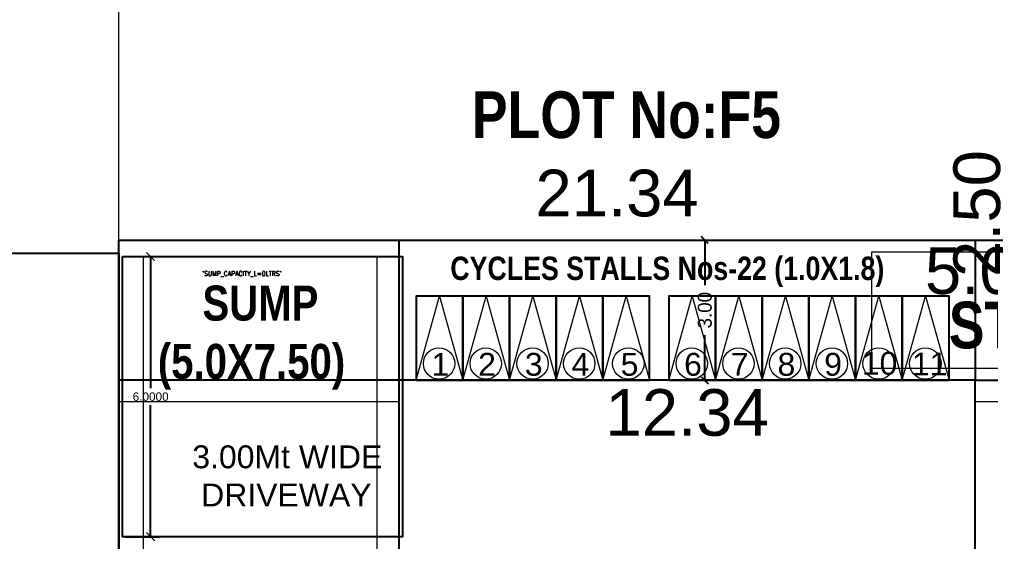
# Model space of a CAD drawing. Header units: metres. Extents: x -1559842 to -1559684, y 41615 to 41715.
# Drawn here: x -1559721.73 to -1559700.93, y 41679.09 to 41690.28 of the extents above; entities that cross this region are included whole.
import ezdxf

# ---------------------------------------------------------------- set-up
doc = ezdxf.new("R2010")
doc.units = ezdxf.units.M
doc.header["$LTSCALE"] = 750
doc.header["$MEASUREMENT"] = 0
doc.header["$PDMODE"] = 35
doc.header["$PDSIZE"] = 50
doc.linetypes.add('DASHED2', pattern=[0.375, 0.25, -0.125])
doc.layers.get('0').update_dxf_attribs({"lineweight": 5})
doc.layers.get('Defpoints').update_dxf_attribs({"lineweight": 0})
for name, color, linetype, lineweight in [('AS_AT_SITE', 7, 'Continuous', 5), ('BLK_1_LVL_0_BLDG_FOOT_PRINT', 1, 'Continuous', 5), ('FMB_OR_PLR', 7, 'Continuous', 5), ('SUPER_IMPOSED', 7, 'Continuous', 5), ('UG_SUMP', 7, 'Continuous', 5), ('WASTE_DISPOSAL', 7, 'Continuous', 0)]:
    doc.layers.add(name, color=color, linetype=linetype, lineweight=lineweight)
for name, color, linetype in [('BLK_1_LVL_0_FRONT_SETBACK', 2, 'Continuous'), ('BLK_1_LVL_0_REAR_SETBACK', 11, 'Continuous'), ('BLK_1_LVL_0_SIDE_SETBACK1', 171, 'Continuous'), ('PLOT_BOUNDARY', 70, 'Continuous'), ('ROAD_WIDTH', 7, 'Continuous')]:
    doc.layers.add(name, color=color, linetype=linetype)
doc.layers.add('CYCLE_PARKING', color=2, linetype='Continuous', plot=False)
doc.layers.add('DRIVE_WAY', color=30, linetype='Continuous', plot=False)
doc.styles.get("Standard").update_dxf_attribs({"font": 'arial.ttf'})
doc.styles.add('style1', font='romans.shx', dxfattribs={"width": 0.95, "height": 200})
doc.styles.add('sunahari', font='framd.ttf', dxfattribs={"height": 0.3})
doc.dimstyles.new('CIVIL Mt.', dxfattribs={"dimscale": 0, "dimtxt": 0.2, "dimasz": 0.15, "dimexe": 0.18, "dimexo": 0.0625, "dimgap": 0.1, "dimtad": 0, "dimzin": 0, "dimdsep": 46, "dimtxsty": 'sunahari', "dimblk": 'OBLIQUE', "dimcen": 0.09, "dimse1": 1, "dimse2": 1, "dimclrd": 253, "dimclrt": 4, "dimadec": 0, "dimazin": 0, "dimtfac": 1, "dimtofl": 0, "dimtmove": 1, "dimatfit": 3, "dimfxl": 0, "dimfrac": 2, "dimtolj": 1, "dimtzin": 0, "dimarcsym": 0})
doc.dimstyles.new('SITE PLAN FMB', dxfattribs={"dimtxt": 1, "dimasz": 0.1, "dimexe": 0.1, "dimexo": 0.1, "dimgap": 0.08, "dimtad": 0, "dimzin": 0, "dimdsep": 46, "dimtxsty": 'Standard', "dimblk": 'OBLIQUE', "dimcen": 0.09, "dimse1": 1, "dimse2": 1, "dimsd1": 1, "dimsd2": 1, "dimclrd": 253, "dimclrt": 4, "dimadec": 0, "dimazin": 0, "dimtfac": 1, "dimtofl": 0, "dimtmove": 1, "dimatfit": 3, "dimfxl": 0, "dimfrac": 2, "dimtolj": 1, "dimtzin": 0, "dimarcsym": 0})
doc.dimstyles.get("Standard").update_dxf_attribs({"dimtxt": 0.18, "dimasz": 0.18, "dimexe": 0.18, "dimexo": 0.0625, "dimgap": 0.09, "dimtad": 1, "dimtih": 1, "dimtoh": 1, "dimdec": 4, "dimzin": 0, "dimdsep": 46, "dimtxsty": 'Standard', "dimblk": 'ARCHTICK', "dimcen": 0.09, "dimadec": 0, "dimazin": 0, "dimtfac": 1, "dimtdec": 4, "dimtofl": 0, "dimtmove": 0, "dimatfit": 3, "dimldrblk": 'ARCHTICK', "dimfxl": 0, "dimtolj": 1, "dimtzin": 0, "dimarcsym": 0})

# ---------------------------------------------------------------- blocks, each defined once
blk = doc.blocks.new('*D408')
at = {"layer": 'Defpoints', "color": 0}
for p in [(-1559698.262, 41686.551), (-1559719.598, 41685.549), (-1559698.262, 41685.549)]:
    blk.add_point(p, dxfattribs=at)
at = {"color": 4, "lineweight": 25, "insert": (-1559708.93, 41686.551), "char_height": 1, "attachment_point": 5}
blk.add_mtext('\\A1;21.34', dxfattribs=at)
blk = doc.blocks.new('_Oblique')
at = {"color": 0, "linetype": 'ByBlock', "lineweight": -2}
blk.add_line((-0.5, -0.5), (0.5, 0.5), dxfattribs=at)
blk = doc.blocks.new('*D411')
at = {"layer": 'Defpoints', "color": 0}
for p in [(-1559719.598, 41685.549), (-1559720.183, 41655.069), (-1559719.598, 41655.069)]:
    blk.add_point(p, dxfattribs=at)
at = {"color": 4, "lineweight": 25, "insert": (-1559720.183, 41670.309), "char_height": 1, "attachment_point": 5, "rotation": 90}
blk.add_mtext('\\A1;30.48', dxfattribs=at)
blk = doc.blocks.new('*D412')
at = {"layer": 'Defpoints', "color": 0}
for p in [(-1559713.598, 41682.549), (-1559701.262, 41682.549), (-1559713.598, 41681.851)]:
    blk.add_point(p, dxfattribs=at)
at = {"color": 4, "lineweight": 25, "insert": (-1559707.43, 41681.851), "char_height": 1, "attachment_point": 5}
blk.add_mtext('\\A1;12.34', dxfattribs=at)
blk = doc.blocks.new('*D413')
at = {"layer": 'Defpoints', "color": 0}
for p in [(-1559713.598, 41682.549), (-1559713.598, 41658.069), (-1559712.849, 41658.069)]:
    blk.add_point(p, dxfattribs=at)
at = {"color": 4, "lineweight": 25, "insert": (-1559712.849, 41670.309), "char_height": 1, "attachment_point": 5, "rotation": 90}
blk.add_mtext('\\A1;24.48', dxfattribs=at)
blk = doc.blocks.new('*D415')
at = {"layer": 'Defpoints', "color": 0}
for p in [(-1559701.885, 41682.549), (-1559701.262, 41682.549), (-1559701.262, 41658.069)]:
    blk.add_point(p, dxfattribs=at)
at = {"color": 4, "lineweight": 25, "insert": (-1559701.885, 41670.309), "char_height": 1, "attachment_point": 5, "rotation": 90}
blk.add_mtext('\\A1;24.48', dxfattribs=at)
blk = doc.blocks.new('*D416')
at = {"color": 253, "lineweight": -2, "ltscale": 0.25}
for p, q in [((-1559707.052, 41685.549), (-1559707.052, 41684.585)), ((-1559707.052, 41682.549), (-1559707.052, 41683.512))]:
    blk.add_line(p, q, dxfattribs=at)
at = {"layer": 'Defpoints', "color": 0, "ltscale": 0.25}
for p in [(-1559707.052, 41685.549), (-1559707.052, 41685.549), (-1559707.052, 41682.549)]:
    blk.add_point(p, dxfattribs=at)
at = {"color": 253, "lineweight": -2, "ltscale": 0.25, "xscale": 0.15, "yscale": 0.15, "zscale": 0.15}
for p, rotation in [((-1559707.052, 41685.549), 90), ((-1559707.052, 41682.549), 270)]:
    blk.add_blockref('_Oblique', p, dxfattribs=dict(at, rotation=rotation))
at = {"color": 4, "ltscale": 0.25, "insert": (-1559707.052, 41684.049), "char_height": 0.3, "attachment_point": 5, "rotation": 90, "style": 'sunahari'}
blk.add_mtext('\\A1;{\\C1;3.00}', dxfattribs=at)
blk = doc.blocks.new('*D420')
at = {"layer": 'Defpoints', "color": 0}
for p in [(-1559703.479, 41685.297), (-1559703.479, 41682.797), (-1559702.974, 41682.797)]:
    blk.add_point(p, dxfattribs=at)
at = {"color": 4, "lineweight": 25, "insert": (-1559701.222, 41686.118), "char_height": 1, "attachment_point": 5, "rotation": 90}
blk.add_mtext('\\A1;2.50', dxfattribs=at)
blk = doc.blocks.new('*D421')
at = {"layer": 'Defpoints', "color": 0}
for p in [(-1559703.479, 41685.297), (-1559698.479, 41685.297), (-1559698.479, 41684.889)]:
    blk.add_point(p, dxfattribs=at)
at = {"color": 4, "lineweight": 25, "insert": (-1559700.979, 41684.889), "char_height": 1, "attachment_point": 5}
blk.add_mtext('\\A1;5.00', dxfattribs=at)
blk = doc.blocks.new('_ArchTick')
at = {"color": 0, "linetype": 'ByBlock', "const_width": 0.15}
blk.add_lwpolyline([(-0.5, -0.5), (0.5, 0.5)], dxfattribs=at)
blk = doc.blocks.new('*D427')
at = {"layer": 'Defpoints', "color": 0, "ltscale": 0.2}
for p in [(-1559719.523, 41685.197), (-1559719.523, 41679.197), (-1559718.917, 41679.197)]:
    blk.add_point(p, dxfattribs=at)
at = {"layer": 'DRIVE_WAY', "color": 0, "lineweight": -2, "ltscale": 0.2}
for p, q in [((-1559719.46, 41685.197), (-1559718.737, 41685.197)), ((-1559718.917, 41685.197), (-1559718.917, 41682.379)), ((-1559718.917, 41679.197), (-1559718.917, 41682.015)), ((-1559719.46, 41679.197), (-1559718.737, 41679.197))]:
    blk.add_line(p, q, dxfattribs=at)
at = {"layer": 'DRIVE_WAY', "color": 0, "lineweight": -2, "ltscale": 0.2, "xscale": 0.18, "yscale": 0.18, "zscale": 0.18}
for p, rotation in [((-1559718.917, 41685.197), 90), ((-1559718.917, 41679.197), 270)]:
    blk.add_blockref('_ArchTick', p, dxfattribs=dict(at, rotation=rotation))
at = {"layer": 'DRIVE_WAY', "color": 0, "ltscale": 0.2, "insert": (-1559718.917, 41682.197), "char_height": 0.18, "attachment_point": 5}
blk.add_mtext('\\A1;6.0000', dxfattribs=at)

msp = doc.modelspace()

# ---------------------------------------------------------------- hatches: boundary and pattern name
h = msp.add_hatch()
h.set_pattern_fill('GRAVEL', color=141, scale=0.06)
h.set_pattern_definition([(228.012788, (-1559513.00596, 41844.04268), (-12.192, -13.716), [0.205033, -20.29829]), (184.96974, (-1559513.14312, 41843.89028), (18.287999993, 1.524000087), [0.351843, -34.832429]), (132.510447, (-1559513.49364, 41843.8598), (15.240000006, -16.763999994), [0.248089, -24.560834]), (267.27369, (-1559514.088, 41843.4788), (1.524000003, 30.48), [0.320403, -31.7198625]), (292.833654, (-1559514.10324, 41843.15876), (-7.62, 18.288), [0.31418, -31.103885]), (357.27369, (-1559513.98132, 41842.8692), (-30.48, 1.524000003), [0.320403, -31.7198625]), (37.69424, (-1559513.66128, 41842.85396), (-19.811999999, -15.240000001), [0.423716, -41.947869]), (72.255328, (-1559513.326, 41843.11304), (10.668000003, 33.527999999), [0.400032, -39.603154]), (121.429566, (-1559513.20408, 41843.49404), (-12.192000002, 19.811999999), [0.321488, -31.8273274]), (175.23636, (-1559513.37172, 41843.76836), (16.764, -1.524), [0.367028, -17.984362]), (222.397438, (-1559513.73748, 41843.79884), (-18.287999999, -16.764000001), [0.474647, -46.9900635]), (138.814075, (-1559512.57924, 41843.46356), (-10.668, 9.144), [0.162003, -16.0383395]), (171.469234, (-1559512.70116, 41843.57024), (19.812, -3.047999997), [0.308209, -30.5127834]), (225, (-1559513.006, 41843.616), (-2e-16, -1.524), [0.215526, -1.939736]), (203.19859, (-1559513.11264, 41843.79884), (7.62, 3.048), [0.116065, -11.4903734]), (291.80141, (-1559513.21932, 41843.75312), (-1.524, 4.572), [0.164139, -8.042852]), (30.96376, (-1559513.15836, 41843.60072), (4.572, 3.048), [0.266592, -8.619779]), (161.56505, (-1559512.92976, 41843.7379), (3.048, -1.524), [0.192772, -4.626539]), (16.38954, (-1559514.10324, 41843.75312), (15.24, 4.572), [0.270053, -26.735296]), (70.346176, (-1559513.84416, 41843.82932), (-6.096, -16.764), [0.226559, -22.4293294]), (293.19859, (-1559512.92976, 41844.04268), (-3.048, 7.62), [0.232128, -11.37431]), (343.61046, (-1559512.83832, 41843.82932), (-15.24, 4.572), [0.270053, -26.735296]), (339.443955, (-1559514.10324, 41842.80824), (-7.62, 3.048), [0.260421, -12.7606406]), (294.77514, (-1559513.8594, 41842.7168), (-7.62000001, 16.763999996), [0.218203, -21.602156]), (66.80141, (-1559512.91452, 41842.51868), (3.048, 7.62), [0.232128, -11.37431]), (17.354025, (-1559512.82308, 41842.73204), (-19.812, -6.096), [0.25547, -25.2914256]), (69.443955, (-1559513.66128, 41842.51868), (-3.048, -7.62), [0.1302106, -12.890851]), (101.30993, (-1559513.00596, 41842.51868), (-1.524, 6.096), [0.077709, -7.693197]), (165.96376, (-1559513.0212, 41842.59488), (4.572, -1.524), [0.31418, -5.969433]), (186.009006, (-1559513.326, 41842.67108), (15.24, 1.524), [0.29116, -28.824819]), (303.69007, (-1559513.15836, 41843.46356), (-1.524, 3.048), [0.219794, -5.275066]), (353.157227, (-1559513.03644, 41843.28068), (25.908, -3.047999999), [0.383734, -37.9896054]), (60.945396, (-1559512.65544, 41843.23496), (-6.096, -10.668), [0.156905, -15.533635]), (90, (-1559512.5792, 41843.3721), (-1.524, 1.524), [0.09144, -1.43256]), (120.256437, (-1559513.35648, 41842.7168), (6.096, -10.668), [0.21172, -20.9603645]), (48.012787, (-1559513.46316, 41842.89968), (12.192, 13.716), [0.410066, -20.093257]), (0, (-1559513.1888, 41843.2045), (1.524, 1.524), [0.39624, -1.12776]), (325.304846, (-1559512.7926, 41843.20448), (15.240000006, -10.667999992), [0.240966, -23.85559]), (254.0546, (-1559512.59448, 41843.06732), (-1.524, -6.096), [0.2218974, -10.87299]), (207.645975, (-1559512.65544, 41842.85396), (-28.956000001, -15.239999998), [0.361287, -35.767479]), (175.426079, (-1559512.97548, 41842.68632), (-19.812, 1.524), [0.382218, -37.839508])])
h.paths.add_polyline_path([(-1559714.59807, 41655.48301), (-1559714.59807, 41655.06868), (-1559700.76207, 41655.06868), (-1559700.76207, 41655.48301)])
h.paths.add_polyline_path([(-1559712.05885, 41669.00202), (-1559712.05885, 41671.61339), (-1559713.62947, 41671.61339), (-1559713.62947, 41669.00202)], flags=9)
h.paths.add_polyline_path([(-1559708.75085, 41658.03044), (-1559706.13949, 41658.03044), (-1559706.13949, 41659.60106), (-1559708.75085, 41659.60106)], flags=9)
h.paths.add_polyline_path([(-1559701.09446, 41669.00202), (-1559701.09446, 41671.61339), (-1559702.66508, 41671.61339), (-1559702.66508, 41669.00202)], flags=9)
h.paths.add_polyline_path([(-1559706.78908, 41655.52307), (-1559706.78908, 41657.62351), (-1559708.10974, 41657.62351), (-1559708.10974, 41655.52307)], flags=9)
h.paths.add_polyline_path([(-1559702.14033, 41682.64266), (-1559699.54617, 41682.64266), (-1559699.54617, 41684.73811), (-1559702.14033, 41684.73811)], flags=9)
h.paths.add_polyline_path([(-1559715.38862, 41679.50211), (-1559715.38862, 41683.25471), (-1559717.48407, 41683.25471), (-1559717.48407, 41679.50211)], flags=9)
h.paths.add_polyline_path([(-1559710.80521, 41671.69838), (-1559704.07145, 41671.69838), (-1559704.07145, 41673.79383), (-1559710.80521, 41673.79383)], flags=9)
h.paths.add_polyline_path([(-1559710.56341, 41666.64568), (-1559704.14588, 41666.64568), (-1559704.14588, 41672.12252), (-1559710.56341, 41672.12252)], flags=9)

# ---------------------------------------------------------------- linework, layer by layer
at = {"color": 7, "ltscale": 0.25}
for p, q in [((-1559719.59807, 41643.74568), (-1559719.59807, 41696.87168)), ((-1559713.59807, 41682.08868), (-1559719.59807, 41682.08868)), ((-1559698.26207, 41682.08868), (-1559701.26207, 41682.08868))]:
    msp.add_line(p, q, dxfattribs=at)
at = {"color": 7, "linetype": 'DASHED2', "ltscale": 0.25}
for p, q in [((-1559713.23323, 41682.54868), (-1559712.73323, 41684.34868)), ((-1559712.73323, 41684.34868), (-1559712.23323, 41682.54868)), ((-1559712.23323, 41682.54868), (-1559711.73323, 41684.34868)), ((-1559711.73323, 41684.34868), (-1559711.23323, 41682.54868)), ((-1559711.23323, 41682.54868), (-1559710.73323, 41684.34868)), ((-1559710.73323, 41684.34868), (-1559710.23323, 41682.54868)), ((-1559710.23323, 41682.54868), (-1559709.73323, 41684.34868)), ((-1559709.73323, 41684.34868), (-1559709.23323, 41682.54868)), ((-1559709.23323, 41682.54868), (-1559708.73323, 41684.34868)), ((-1559708.73323, 41684.34868), (-1559708.23323, 41682.54868)), ((-1559707.82342, 41682.54868), (-1559707.32342, 41684.34868)), ((-1559707.32342, 41684.34868), (-1559706.82342, 41682.54868)), ((-1559706.82342, 41682.54868), (-1559706.32342, 41684.34868)), ((-1559706.32342, 41684.34868), (-1559705.82342, 41682.54868)), ((-1559705.82342, 41682.54868), (-1559705.32342, 41684.34868)), ((-1559705.32342, 41684.34868), (-1559704.82342, 41682.54868)), ((-1559704.82342, 41682.54868), (-1559704.32342, 41684.34868)), ((-1559704.32342, 41684.34868), (-1559703.82342, 41682.54868)), ((-1559703.82342, 41682.54868), (-1559703.32342, 41684.34868)), ((-1559703.32342, 41684.34868), (-1559702.82342, 41682.54868)), ((-1559702.82342, 41682.54868), (-1559702.32342, 41684.34868)), ((-1559702.32342, 41684.34868), (-1559701.82342, 41682.54868))]:
    msp.add_line(p, q, dxfattribs=at)
at = {"color": 3, "ltscale": 0.2}
msp.add_lwpolyline([(-1559719.59807, 41685.54868), (-1559698.26207, 41685.54868), (-1559698.26207, 41655.06868), (-1559719.59807, 41655.06868)], close=True, dxfattribs=at)
at = {"color": 7, "ltscale": 0.25}
for points in [[(-1559713.23323, 41684.34868), (-1559712.23323, 41684.34868), (-1559712.23323, 41682.54868), (-1559713.23323, 41682.54868)], [(-1559712.23323, 41684.34868), (-1559711.23323, 41684.34868), (-1559711.23323, 41682.54868), (-1559712.23323, 41682.54868)], [(-1559711.23323, 41684.34868), (-1559710.23323, 41684.34868), (-1559710.23323, 41682.54868), (-1559711.23323, 41682.54868)], [(-1559710.23323, 41684.34868), (-1559709.23323, 41684.34868), (-1559709.23323, 41682.54868), (-1559710.23323, 41682.54868)], [(-1559709.23323, 41684.34868), (-1559708.23323, 41684.34868), (-1559708.23323, 41682.54868), (-1559709.23323, 41682.54868)], [(-1559707.82342, 41684.34868), (-1559706.82342, 41684.34868), (-1559706.82342, 41682.54868), (-1559707.82342, 41682.54868)], [(-1559706.82342, 41684.34868), (-1559705.82342, 41684.34868), (-1559705.82342, 41682.54868), (-1559706.82342, 41682.54868)], [(-1559705.82342, 41684.34868), (-1559704.82342, 41684.34868), (-1559704.82342, 41682.54868), (-1559705.82342, 41682.54868)], [(-1559704.82342, 41684.34868), (-1559703.82342, 41684.34868), (-1559703.82342, 41682.54868), (-1559704.82342, 41682.54868)], [(-1559703.82342, 41684.34868), (-1559702.82342, 41684.34868), (-1559702.82342, 41682.54868), (-1559703.82342, 41682.54868)], [(-1559702.82342, 41684.34868), (-1559701.82342, 41684.34868), (-1559701.82342, 41682.54868), (-1559702.82342, 41682.54868)]]:
    msp.add_lwpolyline(points, close=True, dxfattribs=at)
at = {"color": 1}
msp.add_lwpolyline([(-1559713.59807, 41682.54868), (-1559701.26207, 41682.54868), (-1559701.26207, 41658.06868), (-1559713.59807, 41658.06868)], close=True, dxfattribs=at)
at = {"color": 7, "ltscale": 0.25}
for centre in [(-1559712.7409, 41682.90693), (-1559711.7409, 41682.90693), (-1559710.7409, 41682.90693), (-1559709.7409, 41682.90693), (-1559708.68923, 41682.90693), (-1559707.33108, 41682.90693), (-1559706.33108, 41682.90693), (-1559705.33108, 41682.90693), (-1559704.33108, 41682.90693), (-1559703.33108, 41682.90693), (-1559702.33108, 41682.90693)]:
    msp.add_circle(centre, 0.33689, dxfattribs=at)
at = {"layer": 'AS_AT_SITE', "color": 6, "ltscale": 0.2}
msp.add_lwpolyline([(-1559719.59807, 41685.54868), (-1559698.26207, 41685.54868), (-1559698.26207, 41655.06868), (-1559719.59807, 41655.06868)], close=True, dxfattribs=at)
at = {"layer": 'BLK_1_LVL_0_BLDG_FOOT_PRINT', "color": 1}
msp.add_lwpolyline([(-1559713.59807, 41682.54868), (-1559701.26207, 41682.54868), (-1559701.26207, 41658.06868), (-1559713.59807, 41658.06868)], close=True, dxfattribs=at)
at = {"layer": 'BLK_1_LVL_0_FRONT_SETBACK', "color": 2}
msp.add_lwpolyline([(-1559719.59807, 41658.06868), (-1559713.59807, 41658.06868), (-1559713.59807, 41682.54868), (-1559719.59807, 41682.54868)], close=True, dxfattribs=at)
at = {"layer": 'BLK_1_LVL_0_REAR_SETBACK', "color": 11}
msp.add_lwpolyline([(-1559701.26207, 41682.54868), (-1559698.26207, 41682.54868), (-1559698.26207, 41658.06868), (-1559701.26207, 41658.06868)], close=True, dxfattribs=at)
at = {"layer": 'BLK_1_LVL_0_SIDE_SETBACK1', "color": 171}
msp.add_lwpolyline([(-1559701.26207, 41682.54868), (-1559713.59807, 41682.54868), (-1559713.59807, 41685.54868), (-1559701.26207, 41685.54868)], close=True, dxfattribs=at)
at = {"layer": 'CYCLE_PARKING', "linetype": 'Continuous'}
for points in [[(-1559713.23323, 41682.54868), (-1559712.23323, 41682.54868), (-1559712.23323, 41684.34868), (-1559713.23323, 41684.34868), (-1559713.23323, 41682.54868)], [(-1559712.23323, 41682.54868), (-1559711.23323, 41682.54868), (-1559711.23323, 41684.34868), (-1559712.23323, 41684.34868), (-1559712.23323, 41682.54868)], [(-1559711.23323, 41682.54868), (-1559710.23323, 41682.54868), (-1559710.23323, 41684.34868), (-1559711.23323, 41684.34868), (-1559711.23323, 41682.54868)], [(-1559710.23323, 41682.54868), (-1559709.23323, 41682.54868), (-1559709.23323, 41684.34868), (-1559710.23323, 41684.34868), (-1559710.23323, 41682.54868)], [(-1559709.23323, 41682.54868), (-1559708.23323, 41682.54868), (-1559708.23323, 41684.34868), (-1559709.23323, 41684.34868), (-1559709.23323, 41682.54868)], [(-1559707.82342, 41682.54868), (-1559706.82342, 41682.54868), (-1559706.82342, 41684.34868), (-1559707.82342, 41684.34868), (-1559707.82342, 41682.54868)], [(-1559706.82342, 41682.54868), (-1559705.82342, 41682.54868), (-1559705.82342, 41684.34868), (-1559706.82342, 41684.34868), (-1559706.82342, 41682.54868)], [(-1559705.82342, 41682.54868), (-1559704.82342, 41682.54868), (-1559704.82342, 41684.34868), (-1559705.82342, 41684.34868), (-1559705.82342, 41682.54868)], [(-1559704.82342, 41682.54868), (-1559703.82342, 41682.54868), (-1559703.82342, 41684.34868), (-1559704.82342, 41684.34868), (-1559704.82342, 41682.54868)], [(-1559703.82342, 41682.54868), (-1559702.82342, 41682.54868), (-1559702.82342, 41684.34868), (-1559703.82342, 41684.34868), (-1559703.82342, 41682.54868)], [(-1559702.82342, 41682.54868), (-1559701.82342, 41682.54868), (-1559701.82342, 41684.34868), (-1559702.82342, 41684.34868), (-1559702.82342, 41682.54868)]]:
    msp.add_lwpolyline(points, dxfattribs=at)
at = {"layer": 'DRIVE_WAY', "color": 255, "ltscale": 0.2}
msp.add_lwpolyline([(-1559719.52281, 41685.19721), (-1559713.52281, 41685.19721), (-1559713.52281, 41679.19721), (-1559719.52281, 41679.19721)], close=True, dxfattribs=at)
at = {"layer": 'FMB_OR_PLR', "color": 70, "ltscale": 0.2}
msp.add_lwpolyline([(-1559719.59807, 41685.54868), (-1559698.26207, 41685.54868), (-1559698.26207, 41655.06868), (-1559719.59807, 41655.06868)], close=True, dxfattribs=at)
at = {"layer": 'PLOT_BOUNDARY', "color": 70, "ltscale": 0.2}
msp.add_lwpolyline([(-1559719.59807, 41685.54868), (-1559698.26207, 41685.54868), (-1559698.26207, 41655.06868), (-1559719.59807, 41655.06868)], close=True, dxfattribs=at)
at = {"layer": 'ROAD_WIDTH', "color": 1, "ltscale": 400}
msp.add_lwpolyline([(-1559749.79807, 41685.26868), (-1559719.59807, 41685.26868), (-1559719.59807, 41655.06868), (-1559749.79807, 41655.06868)], close=True, dxfattribs=at)
at = {"layer": 'SUPER_IMPOSED', "color": 5, "ltscale": 0.2}
msp.add_lwpolyline([(-1559719.59807, 41685.54868), (-1559698.26207, 41685.54868), (-1559698.26207, 41655.06868), (-1559719.59807, 41655.06868)], close=True, dxfattribs=at)
at = {"layer": 'UG_SUMP', "color": 194}
msp.add_lwpolyline([(-1559714.07208, 41685.19198), (-1559714.07208, 41677.69198), (-1559719.07208, 41677.69198), (-1559719.07208, 41685.19198)], close=True, dxfattribs=at)
at = {"layer": 'WASTE_DISPOSAL', "color": 2}
msp.add_lwpolyline([(-1559698.47856, 41685.29677), (-1559698.47856, 41682.79677), (-1559703.47856, 41682.79677), (-1559703.47856, 41685.29677)], close=True, dxfattribs=at)

# ---------------------------------------------------------------- texts
at = {"color": 0, "lineweight": -2}
for s, height, p in [('1', 0.48995, (-1559712.90527, 41682.64478)), ('2', 0.48995, (-1559711.90527, 41682.64478)), ('3', 0.48995, (-1559710.90527, 41682.64478)), ('4', 0.48995, (-1559709.90527, 41682.64478)), ('5', 0.48995, (-1559708.8536, 41682.64478)), ('6', 0.48995, (-1559707.49546, 41682.64478)), ('7', 0.48995, (-1559706.49546, 41682.64478)), ('8', 0.48995, (-1559705.49546, 41682.64478)), ('9', 0.48995, (-1559704.49546, 41682.64478)), ('10', 0.489953, (-1559703.69092, 41682.66648)), ('11', 0.489953, (-1559702.61852, 41682.65201))]:
    msp.add_text(s, height=height, dxfattribs=at).set_placement(p)
at = {"color": 0, "width": 250.7246121, "attachment_point": 1}
for s, insert, char_height in [('{\\fSwis721 Cn BT|b1|i0|c0|p34;PLOT No:F5}', (-1559712.03883, 41688.73487), 1), ('{\\fSwis721 Cn BT|b1|i0|c0|p34;    CYCLES STALLS Nos-22 (1.0X1.8)}', (-1559713.13783, 41685.19566), 0.5), ('{\\fSwis721 Cn BT|b1|i0|c0|p34;    SUMP\\P(5.0X7.50)}', (-1559718.76327, 41684.57628), 0.75), ('{\\fSwis721 Cn BT|b1|i0|c0|p34;STP}', (-1559701.82669, 41684.23162), 1)]:
    msp.add_mtext(s, dxfattribs=dict(at, insert=insert, char_height=char_height))
at = {"color": 0, "ltscale": 0.25, "insert": (-1559718.21621, 41681.1535), "char_height": 0.4899527, "width": 6.2341712, "attachment_point": 1}
msp.add_mtext(' 3.00Mt WIDE \\P  DRIVEWAY', dxfattribs=at)
at = {"layer": 'UG_SUMP', "color": 194, "insert": (-1559717.81228, 41684.88283), "char_height": 0.1, "attachment_point": 1, "style": 'style1'}
msp.add_mtext_dynamic_manual_height_columns("'SUMP_CAPACITY_L=0LTRS'", width=3.2500239, gutter_width=1000, heights=[0], dxfattribs=at)

# ---------------------------------------------------------------- dimensions: what is measured, and where the dimension line sits
at = {"color": 0, "lineweight": 25}
for p1, p2, distance, picture, middle in [((-1559703.47856, 41685.29677), (-1559703.47856, 41682.79677), 0.50473, '*D420', (-1559701.22211, 41684.81228)), ((-1559719.59807, 41685.54868), (-1559698.26207, 41685.54868), 1.00199, '*D408', (-1559708.93007, 41686.55067)), ((-1559719.59807, 41685.54868), (-1559719.59807, 41655.06868), -0.58537, '*D411', (-1559720.18344, 41670.30868)), ((-1559703.47856, 41685.29677), (-1559698.47856, 41685.29677), -0.40763, '*D421', (-1559700.97856, 41684.88913)), ((-1559701.26207, 41682.54868), (-1559713.59807, 41682.54868), 0.69758, '*D412', (-1559707.43007, 41681.8511)), ((-1559713.59807, 41682.54868), (-1559713.59807, 41658.06868), 0.74904, '*D413', (-1559712.84903, 41670.30868)), ((-1559701.26207, 41658.06868), (-1559701.26207, 41682.54868), 0.62257, '*D415', (-1559701.88464, 41670.30868))]:
    dim = msp.add_aligned_dim(p1=p1, p2=p2, distance=distance, dimstyle='SITE PLAN FMB', dxfattribs=at)
    dim.commit()
    dim.dimension.update_dxf_attribs({"geometry": picture, "text_midpoint": middle})
at = {"color": 1, "ltscale": 0.25}
dim = msp.add_aligned_dim(p1=(-1559707.05181, 41682.54868), p2=(-1559707.05181, 41685.54868), distance=0, text='{\\C1;<>}', dimstyle='CIVIL Mt.', override={"dimscale": 1}, dxfattribs=at)
dim.commit()
dim.dimension.update_dxf_attribs({"geometry": '*D416', "text_midpoint": (-1559707.05181, 41684.04868)})
at = {"layer": 'DRIVE_WAY', "color": 255, "ltscale": 0.2}
dim = msp.add_aligned_dim(p1=(-1559719.52281, 41685.19721), p2=(-1559719.52281, 41679.19721), distance=0.60545, dimstyle='Standard', dxfattribs=at)
dim.commit()
dim.dimension.update_dxf_attribs({"geometry": '*D427', "text_midpoint": (-1559718.91735, 41682.19721)})

doc.saveas('drawing.dxf')
